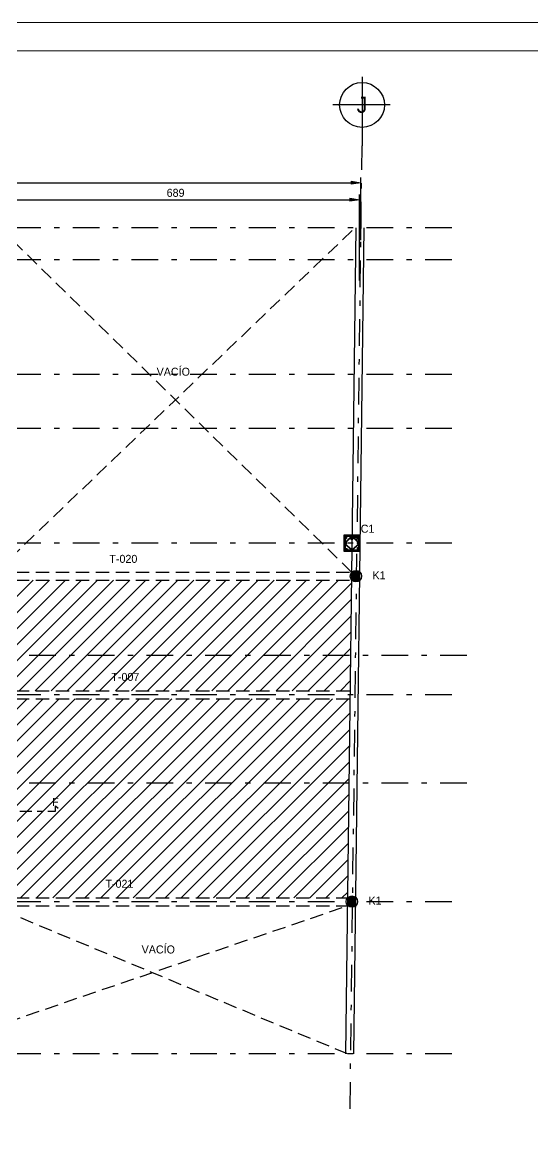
# Model space of a CAD drawing. Header units: millimetres. Extents: x -25 to 297, y -2 to 43.
# Drawn here: x 94.35 to 103.9, y 21.99 to 43.04 of the extents above; entities that cross this region are included whole.
import ezdxf
from ezdxf.enums import TextEntityAlignment as Align

# ---------------------------------------------------------------- set-up
doc = ezdxf.new("R2010")
doc.units = ezdxf.units.MM
for name, pattern in [('DASHDOT', [1, 0.5, -0.25, 0, -0.25]), ('DASHED2', [0.375, 0.25, -0.125]), ('HIDDEN2', [0.1875, 0.125, -0.0625]), ('TRABE', [1.125, 0.75, -0.125, 0.125, -0.125])]:
    doc.linetypes.add(name, pattern=pattern)
for name, color, linetype in [('6', 7, 'Continuous'), ('ACERO', 5, 'Continuous'), ('C', 11, 'Continuous'), ('CERR', 3, 'DASHED2'), ('CTE', 242, 'Continuous'), ('EJES', 250, 'DASHDOT'), ('hatch', 250, 'Continuous'), ('KS', 242, 'Continuous'), ('muros', 1, 'Continuous'), ('proyecciones', 6, 'HIDDEN2'), ('TEXT', 5, 'Continuous'), ('TZ', 15, 'Continuous'), ('VIGUETAS', 107, 'Continuous')]:
    doc.layers.add(name, color=color, linetype=linetype)
doc.styles.add('LEROY', font='stylu.ttf')
doc.dimstyles.new('LEROY', dxfattribs={"dimtxt": 0.15, "dimasz": 0.18, "dimexe": 0.1, "dimexo": 0.1, "dimgap": 0.05, "dimtad": 1, "dimdec": 0, "dimlfac": 100, "dimzin": 0, "dimdsep": 46, "dimtxsty": 'LEROY', "dimblk1": 'FLECHA', "dimblk2": 'FLECHA', "dimsah": 1, "dimcen": 0.2, "dimclrd": 256, "dimclre": 256, "dimclrt": 5, "dimadec": 0, "dimazin": 0, "dimtfac": 0.5, "dimtdec": 0, "dimtix": 1, "dimtofl": 0, "dimtmove": 0, "dimatfit": 3, "dimldrblk": 'FLECHA', "dimfxl": 1, "dimtolj": 1, "dimtzin": 0, "dimarcsym": 0})
pattern_1 = [(45, (-23.47255, 0), (-0.1504193, 0.1504193), [])]

# ---------------------------------------------------------------- blocks, each defined once
blk = doc.blocks.new('EJE-VERT')
at = {"color": 15, "linetype": 'Continuous'}
for p, q in [((0, 2.163), (0, 0)), ((0.883, 1.28), (-0.909, 1.28))]:
    blk.add_line(p, q, dxfattribs=at)
blk.add_circle((0, 1.28), 0.7, dxfattribs=at)
at = {"color": 242, "style": 'LEROY'}
blk.add_attdef('EJE', text='', height=0.5, dxfattribs=at).set_placement((0, 1.28), align=Align.MIDDLE)
blk = doc.blocks.new('FLECHA')
at = {"linetype": 'Continuous'}
blk.add_hatch(color=5, dxfattribs=at).paths.add_polyline_path([(0, 0), (-1, 0.16), (-1, -0.16)])
at = {"color": 5, "linetype": 'Continuous'}
blk.add_line((-1, 0.16), (-1, -0.16), dxfattribs=at)
blk.add_lwpolyline([(-1, 0.16), (0, 0), (-1, -0.16)], dxfattribs=at)
blk = doc.blocks.new('*D82')
at = {"layer": 'C', "lineweight": -2, "transparency": 16777216}
for p, q in [((80.706, 39.379), (80.706, 40.134)), ((80.886, 40.034), (100.502, 40.034)), ((100.682, 38.96), (100.682, 40.134))]:
    blk.add_line(p, q, dxfattribs=at)
at = {"layer": 'Defpoints', "color": 0, "transparency": 16777216}
for p in [(100.682, 40.034), (80.706, 39.279, 0), (100.682, 38.86, 0)]:
    blk.add_point(p, dxfattribs=at)
at = {"layer": 'C', "lineweight": -2, "transparency": 16777216, "xscale": 0.18, "yscale": 0.18, "zscale": 0.18, "rotation": 180}
blk.add_blockref('FLECHA', (80.706, 40.034), dxfattribs=at)
at = {"layer": 'C', "lineweight": -2, "transparency": 16777216, "xscale": 0.18, "yscale": 0.18, "zscale": 0.18}
blk.add_blockref('FLECHA', (100.682, 40.034), dxfattribs=at)
at = {"layer": 'C', "color": 5, "transparency": 16777216, "insert": (90.694, 40.161), "char_height": 0.15, "attachment_point": 5, "style": 'LEROY'}
blk.add_mtext('\\A1;1998', dxfattribs=at)
blk = doc.blocks.new('*D83')
at = {"layer": 'C', "lineweight": -2, "transparency": 16777216}
for p, q in [((93.771, 38.743), (93.771, 39.816)), ((100.658, 38.202), (100.658, 39.816)), ((93.951, 39.716), (100.478, 39.716))]:
    blk.add_line(p, q, dxfattribs=at)
at = {"layer": 'Defpoints', "color": 0, "transparency": 16777216}
for p in [(100.658, 39.716), (93.771, 38.643, 0), (100.658, 38.102, 0)]:
    blk.add_point(p, dxfattribs=at)
at = {"layer": 'C', "lineweight": -2, "transparency": 16777216, "xscale": 0.18, "yscale": 0.18, "zscale": 0.18, "rotation": 180}
blk.add_blockref('FLECHA', (93.771, 39.716), dxfattribs=at)
at = {"layer": 'C', "lineweight": -2, "transparency": 16777216, "xscale": 0.18, "yscale": 0.18, "zscale": 0.18}
blk.add_blockref('FLECHA', (100.658, 39.716), dxfattribs=at)
at = {"layer": 'C', "color": 5, "transparency": 16777216, "insert": (97.214, 39.844), "char_height": 0.15, "attachment_point": 5, "style": 'LEROY'}
blk.add_mtext('\\A1;689', dxfattribs=at)
blk = doc.blocks.new('SEF')
at = {"layer": 'KS'}
blk.add_hatch(color=256, dxfattribs=at).paths.add_polyline_path([(101.539, 139.836), (101.689, 139.836), (101.689, 139.986), (101.539, 139.986)])
at = {"layer": 'KS', "elevation": 0}
blk.add_lwpolyline([(101.539, 139.836), (101.689, 139.836), (101.689, 139.986), (101.539, 139.986)], close=True, dxfattribs=at)
at = {"layer": 'KS', "color": 251}
blk.add_circle((101.614, 139.911, 0), 0.106, dxfattribs=at)
blk = doc.blocks.new('var8')
at = {"layer": 'TZ'}
h = blk.add_hatch(dxfattribs=at)
h.set_pattern_fill('ANSI31', color=250, scale=0.12501, style=0)
h.set_pattern_definition([(45, (-174.317762, 227.993321), (-0.0110494311, 0.0110494311), [])])
edge = h.paths.add_edge_path()
edge.add_arc((0, 0), 0.0635, 0, 360)
at = {"layer": 'TZ', "color": 250}
for p, q in [((-0.16, 0), (0.16, 0)), ((0, 0.16), (0, -0.16))]:
    blk.add_line(p, q, dxfattribs=at)
at = {"layer": 'TZ', "color": 5}
blk.add_circle((0, 0), 0.0635, dxfattribs=at)
blk = doc.blocks.new('C1')
at = {"layer": 'ACERO', "color": 3}
for p, q in [((-0.018, 0.081), (-0.011, 0.081)), ((0.011, 0.081), (0.018, 0.081)), ((0.07, 0.13), (0.047, 0.107)), ((0.052, 0.102), (0.047, 0.107)), ((0.082, 0.13), (0.052, 0.102))]:
    blk.add_line(p, q, dxfattribs=at)
for points in [[(-0.123, -0.133, -0.414214), (-0.134, -0.122), (-0.134, 0.126, -0.414214), (-0.123, 0.137), (0.125, 0.137, -0.414214), (0.136, 0.126), (0.136, 0.119, -0.182928), (0.135, 0.117), (0.102, 0.085), (0.096, 0.09), (0.128, 0.12, 0.182904), (0.129, 0.122), (0.129, 0.126, 0.414214), (0.125, 0.13), (0.013, 0.13)], [(0.008, -0.129, -0.414214), (-0.008, -0.129), (-0.131, -0.008, -0.414214), (-0.131, 0.008), (-0.007, 0.134, -0.414214), (0.009, 0.134), (0.016, 0.127, -0.198912), (0.018, 0.122), (0.018, 0.081)], [(-0.011, 0.13), (-0.123, 0.13, 0.414214), (-0.126, 0.126), (-0.126, 0.012)], [(0.011, 0.081), (0.011, 0.12, 0.233891), (0.008, 0.126), (0.004, 0.129, 0.414214), (-0.001, 0.129), (-0.125, 0.003, 0.414214), (-0.125, -0.003), (-0.003, -0.124, 0.414214), (0.003, -0.124)], [(-0.123, -0.133), (0.125, -0.133, 0.414214), (0.136, -0.122), (0.136, 0.122)], [(0.003, -0.124), (0.128, -0.002, 0.414214), (0.128, 0.003), (0.018, 0.114)], [(0.008, -0.129), (0.133, -0.008, 0.414214), (0.133, 0.008), (0.016, 0.127)], [(-0.126, -0.012), (-0.126, -0.122, 0.414214), (-0.123, -0.125)], [(0.012, -0.125), (0.125, -0.125, 0.414214), (0.129, -0.122), (0.129, -0.012)]]:
    blk.add_lwpolyline(points, format="xyb", dxfattribs=at)
for points in [[(-0.018, 0.081), (-0.018, 0.112)], [(-0.011, 0.119), (-0.011, 0.081)], [(0.129, 0.012), (0.129, 0.111)], [(-0.123, -0.125), (-0.012, -0.125)]]:
    blk.add_lwpolyline(points, dxfattribs=at)
at = {"layer": 'TZ'}
blk.add_lwpolyline([(-0.149, -0.148), (0.151, -0.148), (0.151, 0.152), (-0.149, 0.152)], close=True, dxfattribs=at)
at = {"layer": 'TZ', "xscale": 0.1499879496157064, "yscale": 0.1499879496157064, "zscale": 0.1499879496157064, "rotation": 180}
for p in [(-0.114, 0.119), (-0.114, 0.097), (-0.113, 0), (0, 0.114), (0.088, 0.119), (0.109, 0.119), (0.115, 0), (-0.115, -0.114), (-0.094, -0.114), (0, -0.112), (0.117, -0.093), (0.117, -0.114)]:
    blk.add_blockref('var8', p, dxfattribs=at)

msp = doc.modelspace()

# ---------------------------------------------------------------- hatches: boundary and pattern name
at = {"layer": 'hatch'}
h = msp.add_hatch(dxfattribs=at)
h.set_pattern_fill('ANSI31', color=256, scale=0.067)
h.set_pattern_definition(pattern_1)
h.paths.add_polyline_path([(100.483, 30.512), (100.509, 32.584), (93.846, 32.584), (93.846, 31.262, -0.198912), (93.877, 31.187, -0.198912), (93.846, 31.112), (93.846, 30.512)])
h = msp.add_hatch(dxfattribs=at)
h.set_pattern_fill('ANSI31', color=256, scale=0.067)
h.set_pattern_definition(pattern_1)
h.paths.add_polyline_path([(93.846, 30.362), (93.696, 30.362), (93.696, 28.862), (93.696, 28.712), (93.846, 28.712), (93.846, 26.63), (100.435, 26.63), (100.481, 30.362)])

# ---------------------------------------------------------------- linework, layer by layer
at = {"layer": '6', "lineweight": 0}
for points in [[(75.383, 43.038), (139.403, 43.038), (139.403, 0), (75.383, 0)], [(75.915, 42.506), (138.871, 42.506), (138.871, 0.532), (75.915, 0.532)]]:
    msp.add_lwpolyline(points, close=True, dxfattribs=at)
at = {"layer": 'CERR', "color": 3}
for p, q in [((93.846, 32.734), (100.515, 32.734)), ((93.846, 32.584), (100.515, 32.584)), ((93.846, 30.512), (100.515, 30.512)), ((93.846, 30.362), (100.515, 30.362)), ((93.846, 26.63), (100.435, 26.63)), ((93.846, 26.48), (100.433, 26.48))]:
    msp.add_line(p, q, dxfattribs=at)
at = {"layer": 'CTE', "linetype": 'TRABE', "ltscale": 0.3}
msp.add_lwpolyline([(92.677, 28.309), (92.724, 28.357), (92.724, 28.257), (94.967, 28.257), (94.967, 28.357), (95.015, 28.309)], dxfattribs=at)
at = {"layer": 'EJES'}
for p, q in [((100.481, 22.677), (100.705, 40.724)), ((100.481, 22.677), (100.705, 40.724)), ((102.388, 39.187), (77.554, 39.187)), ((102.388, 38.587), (77.554, 38.587)), ((102.388, 36.437), (77.429, 36.437)), ((102.388, 35.427), (77.554, 35.427)), ((102.388, 33.277), (77.554, 33.277)), ((102.669, 31.172), (77.394, 31.172)), ((102.388, 30.437), (77.554, 30.437)), ((102.669, 28.782), (77.394, 28.782)), ((102.388, 26.555), (77.554, 26.555)), ((102.388, 23.705), (77.554, 23.705))]:
    msp.add_line(p, q, dxfattribs=at)
at = {"layer": 'muros'}
for p, q in [((100.591, 39.187), (100.398, 23.705)), ((100.741, 39.187), (100.548, 23.705))]:
    msp.add_line(p, q, dxfattribs=at)
at = {"layer": 'proyecciones', "linetype": 'HIDDEN2', "ltscale": 2}
for p, q in [((93.845, 32.735), (100.56, 39.177)), ((100.51, 32.734), (93.846, 39.262)), ((93.357, 24.059), (100.402, 26.471)), ((100.433, 23.705), (93.771, 26.48))]:
    msp.add_line(p, q, dxfattribs=at)

# ---------------------------------------------------------------- block references
at = {"rotation": 90}
for p in [(240.502, -68.955, 0), (240.426, -75.054, 0)]:
    msp.add_blockref('SEF', p, dxfattribs=at)
at = {"layer": 'EJES', "xscale": 0.599999999999909, "yscale": 0.599999999999909, "zscale": 0.599999999999909}
msp.add_blockref('EJE-VERT', (100.705, 40.724), dxfattribs=at).add_auto_attribs({'EJE': 'J'})
at = {"layer": 'VIGUETAS', "color": 6}
msp.add_blockref('C1', (100.516, 33.275), dxfattribs=at)

# ---------------------------------------------------------------- texts
at = {"layer": 'CTE', "linetype": 'TRABE', "ltscale": 0.3, "style": 'LEROY'}
msp.add_text('F', height=0.15, dxfattribs=at).set_placement((94.962, 28.428, 0), align=Align.MIDDLE)
at = {"layer": 'TEXT', "style": 'LEROY'}
for s, p in [('VACÍO', (97.171, 36.51, 0)), ('C1', (100.808, 33.549, 0)), ('T-020', (96.236, 32.984, 0)), ('K1', (101.024, 32.676, 0)), ('T-007', (96.273, 30.771, 0)), ('T-021', (96.162, 26.894, 0)), ('K1', (100.948, 26.578, 0)), ('VACÍO', (96.89, 25.681, 0))]:
    msp.add_text(s, height=0.15, dxfattribs=at).set_placement(p, align=Align.MIDDLE)

# ---------------------------------------------------------------- dimensions: what is measured, and where the dimension line sits
at = {"layer": 'C'}
for base, p1, p2, picture, middle in [((100.682, 40.034, 0), (80.706, 39.279), (100.682, 38.86), '*D82', (90.694, 40.161, 0)), ((100.658, 39.716), (93.771, 38.643, 0), (100.658, 38.102, 0), '*D83', (97.214, 39.844))]:
    dim = msp.add_linear_dim(base=base, p1=p1, p2=p2, dimstyle='LEROY', override={"dimfxl": 0.1}, dxfattribs=at)
    dim.commit()
    dim.dimension.update_dxf_attribs({"geometry": picture, "text_midpoint": middle})

doc.saveas('drawing.dxf')
